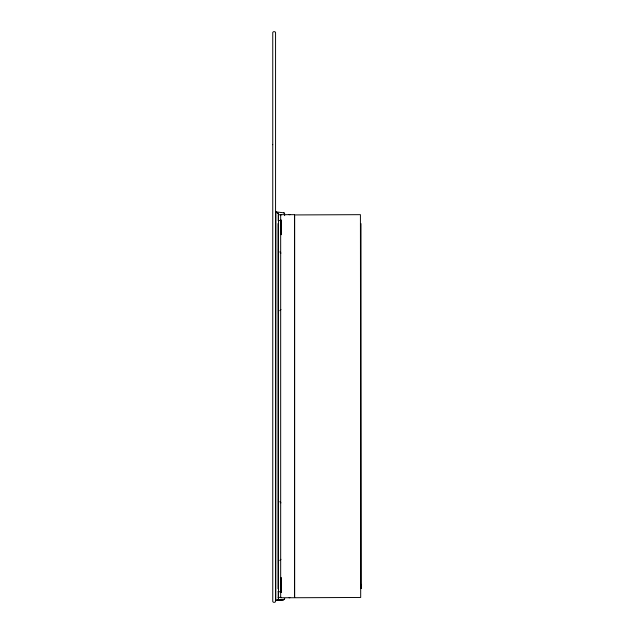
<?xml version="1.0" encoding="UTF-8"?>
<svg xmlns="http://www.w3.org/2000/svg" width="634" height="634" viewBox="0 0 634 634"><rect width="100%" height="100%" fill="white"/><g stroke="black" fill="none" stroke-linecap="round" stroke-linejoin="round"><path stroke-width="0.95" d="M275.774 212.43L275.909 211.875L275.774 600.541L283.604 599.724L275.774 600.541L275.774 599.986M278.477 221.02L278.477 214.514M278.477 591.57L281.06 592.037M278.477 220.402L278.477 215.108M278.207 599.043L276.503 600.295M289.897 597.735L289.12 597.735M361.245 588.455L361.245 584.366M278.215 591.411L278.215 591.839M281.163 220.339L278.207 220.719L278.215 214.522L281.163 215.005M278.477 213.634L276.392 211.922M281.163 597.402L278.215 597.434L278.215 597.878M275.774 599.97L275.774 600.43M278.453 313.87L278.453 248.742M278.453 563.658L278.453 498.53M281.036 577.812L281.021 592.521L281.195 577.669M361.245 588.55L360.984 223.588M284.69 598.551L283.731 599.709L278.516 600.255M284.69 598.639L283.731 599.709M278.477 598.853L278.477 213.547L277.605 213.19L278.207 213.357M279.76 310.708L280.965 309.511M279.76 560.496L280.965 559.299M278.001 588.843L278.001 223.556M275.774 600.541L278.278 600.279M289.12 214.664L290.158 214.664M275.774 211.859L284.238 212.881L284.69 215.655M283.731 212.691L284.69 213.761M276.321 211.914L277.692 213.222L276.796 212.572M281.195 234.738L281.021 219.887L281.021 234.485M279.76 251.872L280.957 253.069M279.76 501.66L280.957 502.857M278.215 597.704L278.207 591.673M272.755 144.687L272.755 601.595L273.452 602.3L274.855 602.3L275.56 601.595L275.56 32.405L274.855 31.7L273.452 31.7L272.755 32.405L272.755 144.687M294.667 597.307L294.937 597.735L360.691 597.466L360.421 214.664L294.667 214.934L294.667 597.307M294.525 214.664L280.672 214.664L280.672 597.735L294.525 597.735L294.525 214.664"/></g></svg>
